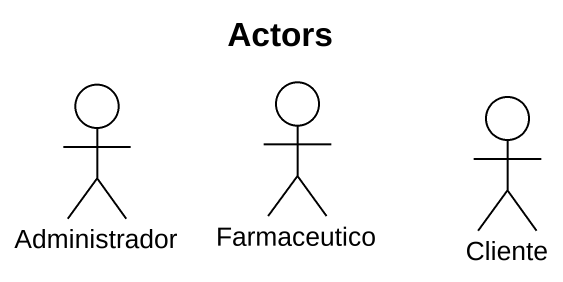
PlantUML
@startuml
title Actors
actor Administrador
actor Farmaceutico
actor Cliente
@enduml
